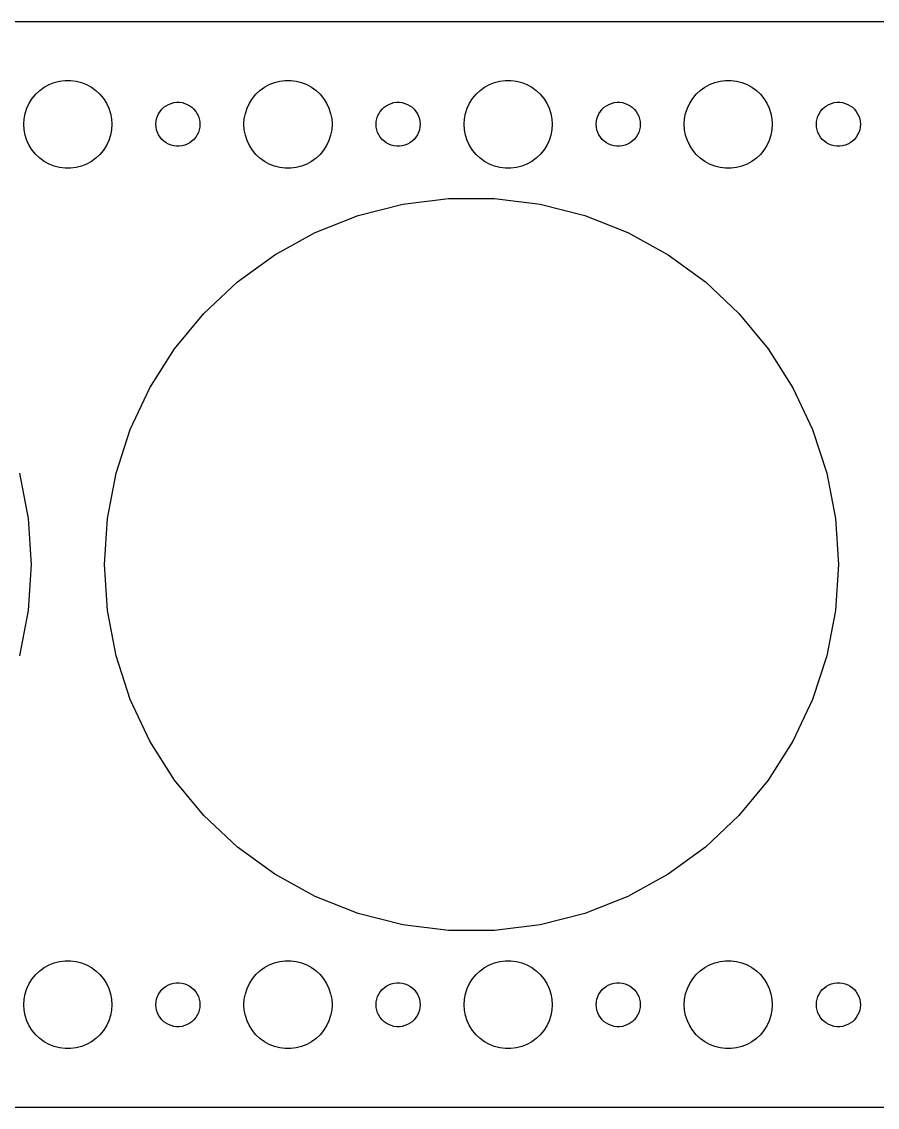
# Model space of a CAD drawing. Header units: metres. Extents: x -112 to 112, y -37 to 37.
# Drawn here: x -3.1 to 55.2, y -37 to 37 of the extents above; entities that cross this region are included whole.
import ezdxf

# ---------------------------------------------------------------- set-up
doc = ezdxf.new("R2010")
doc.units = ezdxf.units.M

msp = doc.modelspace()

# ---------------------------------------------------------------- linework, layer by layer
for p, q in [((107.314, 36.9901), (-107.314, 36.9901)), ((-1.60747, 32.533), (-1.27733, 32.7145)), ((-1.27733, 32.7145), (-0.92705, 32.8532)), ((-0.92705, 32.8532), (-0.56213, 32.9469)), ((-0.56213, 32.9469), (-0.18837, 32.9941)), ((-0.18837, 32.9941), (0.18837, 32.9941)), ((0.18837, 32.9941), (0.56213, 32.9469)), ((0.56213, 32.9469), (0.92705, 32.8532)), ((0.92705, 32.8532), (1.27733, 32.7145)), ((1.27733, 32.7145), (1.60747, 32.533)), ((13.3925, 32.533), (13.7227, 32.7145)), ((13.7227, 32.7145), (14.0729, 32.8532)), ((14.0729, 32.8532), (14.4379, 32.9469)), ((14.4379, 32.9469), (14.8116, 32.9941)), ((14.8116, 32.9941), (15.1884, 32.9941)), ((15.1884, 32.9941), (15.5621, 32.9469)), ((15.5621, 32.9469), (15.927, 32.8532)), ((15.927, 32.8532), (16.2773, 32.7145)), ((16.2773, 32.7145), (16.6075, 32.533)), ((28.3925, 32.533), (28.7227, 32.7145)), ((28.7227, 32.7145), (29.0729, 32.8532)), ((29.0729, 32.8532), (29.4379, 32.9469)), ((29.4379, 32.9469), (29.8116, 32.9941)), ((29.8116, 32.9941), (30.1884, 32.9941)), ((30.1884, 32.9941), (30.5621, 32.9469)), ((30.5621, 32.9469), (30.927, 32.8532)), ((30.927, 32.8532), (31.2773, 32.7145)), ((31.2773, 32.7145), (31.6075, 32.533)), ((43.3925, 32.533), (43.7227, 32.7145)), ((43.7227, 32.7145), (44.0729, 32.8532)), ((44.0729, 32.8532), (44.4379, 32.9469)), ((44.4379, 32.9469), (44.8116, 32.9941)), ((44.8116, 32.9941), (45.1884, 32.9941)), ((45.1884, 32.9941), (45.5621, 32.9469)), ((45.5621, 32.9469), (45.927, 32.8532)), ((45.927, 32.8532), (46.2773, 32.7145)), ((46.2773, 32.7145), (46.6075, 32.533)), ((-2.42705, 31.7634), (-2.1869, 32.0536)), ((-2.1869, 32.0536), (-1.91226, 32.3115)), ((-1.91226, 32.3115), (-1.60747, 32.533)), ((1.60747, 32.533), (1.91226, 32.3115)), ((1.91226, 32.3115), (2.1869, 32.0536)), ((2.1869, 32.0536), (2.42705, 31.7634)), ((12.5729, 31.7634), (12.8131, 32.0536)), ((12.8131, 32.0536), (13.0877, 32.3115)), ((13.0877, 32.3115), (13.3925, 32.533)), ((16.6075, 32.533), (16.9123, 32.3115)), ((16.9123, 32.3115), (17.1869, 32.0536)), ((17.1869, 32.0536), (17.427, 31.7634)), ((27.5729, 31.7634), (27.8131, 32.0536)), ((27.8131, 32.0536), (28.0877, 32.3115)), ((28.0877, 32.3115), (28.3925, 32.533)), ((31.6075, 32.533), (31.9123, 32.3115)), ((31.9123, 32.3115), (32.1869, 32.0536)), ((32.1869, 32.0536), (32.427, 31.7634)), ((42.5729, 31.7634), (42.8131, 32.0536)), ((42.8131, 32.0536), (43.0877, 32.3115)), ((43.0877, 32.3115), (43.3925, 32.533)), ((46.6075, 32.533), (46.9123, 32.3115)), ((46.9123, 32.3115), (47.1869, 32.0536)), ((47.1869, 32.0536), (47.427, 31.7634)), ((-2.90575, 30.7461), (-2.78932, 31.1044)), ((-2.78932, 31.1044), (-2.62891, 31.4453)), ((-2.62891, 31.4453), (-2.42705, 31.7634)), ((2.42705, 31.7634), (2.62891, 31.4453)), ((2.62891, 31.4453), (2.78932, 31.1044)), ((2.78932, 31.1044), (2.90575, 30.7461)), ((6.40654, 31.0268), (6.54385, 31.1558)), ((6.54385, 31.1558), (6.69626, 31.2665)), ((6.69626, 31.2665), (6.86133, 31.3572)), ((6.86133, 31.3572), (7.03647, 31.4266)), ((7.03647, 31.4266), (7.21892, 31.4734)), ((7.21892, 31.4734), (7.40581, 31.497)), ((7.40581, 31.497), (7.59418, 31.497)), ((7.59418, 31.497), (7.78107, 31.4734)), ((7.78107, 31.4734), (7.96352, 31.4266)), ((7.96352, 31.4266), (8.13866, 31.3572)), ((8.13866, 31.3572), (8.30373, 31.2665)), ((8.30373, 31.2665), (8.45613, 31.1558)), ((8.45613, 31.1558), (8.59344, 31.0268)), ((12.0942, 30.7461), (12.2107, 31.1044)), ((12.2107, 31.1044), (12.3711, 31.4453)), ((12.3711, 31.4453), (12.5729, 31.7634)), ((17.427, 31.7634), (17.6289, 31.4453)), ((17.6289, 31.4453), (17.7893, 31.1044)), ((17.7893, 31.1044), (17.9057, 30.7461)), ((21.4065, 31.0268), (21.5439, 31.1558)), ((21.5439, 31.1558), (21.6963, 31.2665)), ((21.6963, 31.2665), (21.8613, 31.3572)), ((21.8613, 31.3572), (22.0365, 31.4266)), ((22.0365, 31.4266), (22.2189, 31.4734)), ((22.2189, 31.4734), (22.4058, 31.497)), ((22.4058, 31.497), (22.5942, 31.497)), ((22.5942, 31.497), (22.7811, 31.4734)), ((22.7811, 31.4734), (22.9635, 31.4266)), ((22.9635, 31.4266), (23.1387, 31.3572)), ((23.1387, 31.3572), (23.3037, 31.2665)), ((23.3037, 31.2665), (23.4561, 31.1558)), ((23.4561, 31.1558), (23.5934, 31.0268)), ((27.0942, 30.7461), (27.2107, 31.1044)), ((27.2107, 31.1044), (27.3711, 31.4453)), ((27.3711, 31.4453), (27.5729, 31.7634)), ((32.427, 31.7634), (32.6289, 31.4453)), ((32.6289, 31.4453), (32.7893, 31.1044)), ((32.7893, 31.1044), (32.9057, 30.7461)), ((36.4065, 31.0268), (36.5439, 31.1558)), ((36.5439, 31.1558), (36.6963, 31.2665)), ((36.6963, 31.2665), (36.8613, 31.3572)), ((36.8613, 31.3572), (37.0365, 31.4266)), ((37.0365, 31.4266), (37.2189, 31.4734)), ((37.2189, 31.4734), (37.4058, 31.497)), ((37.4058, 31.497), (37.5942, 31.497)), ((37.5942, 31.497), (37.7811, 31.4734)), ((37.7811, 31.4734), (37.9635, 31.4266)), ((37.9635, 31.4266), (38.1387, 31.3572)), ((38.1387, 31.3572), (38.3037, 31.2665)), ((38.3037, 31.2665), (38.4561, 31.1558)), ((38.4561, 31.1558), (38.5934, 31.0268)), ((42.0942, 30.7461), (42.2107, 31.1044)), ((42.2107, 31.1044), (42.3711, 31.4453)), ((42.3711, 31.4453), (42.5729, 31.7634)), ((47.427, 31.7634), (47.6289, 31.4453)), ((47.6289, 31.4453), (47.7893, 31.1044)), ((47.7893, 31.1044), (47.9057, 30.7461)), ((51.4065, 31.0268), (51.5439, 31.1558)), ((51.5439, 31.1558), (51.6963, 31.2665)), ((51.6963, 31.2665), (51.8613, 31.3572)), ((51.8613, 31.3572), (52.0365, 31.4266)), ((52.0365, 31.4266), (52.2189, 31.4734)), ((52.2189, 31.4734), (52.4058, 31.497)), ((52.4058, 31.497), (52.5942, 31.497)), ((52.5942, 31.497), (52.7811, 31.4734)), ((52.7811, 31.4734), (52.9635, 31.4266)), ((52.9635, 31.4266), (53.1387, 31.3572)), ((53.1387, 31.3572), (53.3037, 31.2665)), ((53.3037, 31.2665), (53.4561, 31.1558)), ((53.4561, 31.1558), (53.5934, 31.0268)), ((-3, 30), (-2.97633, 30.376)), ((-2.97633, 30.376), (-2.90575, 30.7461)), ((2.90575, 30.7461), (2.97633, 30.376)), ((2.97633, 30.376), (3, 30)), ((6.01183, 30.188), (6.04712, 30.373)), ((6.04712, 30.373), (6.10533, 30.5522)), ((6.10533, 30.5522), (6.18553, 30.7226)), ((6.18553, 30.7226), (6.28647, 30.8817)), ((6.28647, 30.8817), (6.40654, 31.0268)), ((8.59344, 31.0268), (8.71352, 30.8817)), ((8.71352, 30.8817), (8.81445, 30.7226)), ((8.81445, 30.7226), (8.89465, 30.5522)), ((8.89465, 30.5522), (8.95287, 30.373)), ((8.95287, 30.373), (8.98816, 30.188)), ((12, 30), (12.0237, 30.376)), ((12.0237, 30.376), (12.0942, 30.7461)), ((17.9057, 30.7461), (17.9763, 30.376)), ((17.9763, 30.376), (18, 30)), ((21.0118, 30.188), (21.0471, 30.373)), ((21.0471, 30.373), (21.1053, 30.5522)), ((21.1053, 30.5522), (21.1855, 30.7226)), ((21.1855, 30.7226), (21.2865, 30.8817)), ((21.2865, 30.8817), (21.4065, 31.0268)), ((23.5934, 31.0268), (23.7135, 30.8817)), ((23.7135, 30.8817), (23.8145, 30.7226)), ((23.8145, 30.7226), (23.8947, 30.5522)), ((23.8947, 30.5522), (23.9529, 30.373)), ((23.9529, 30.373), (23.9882, 30.188)), ((27, 30), (27.0237, 30.376)), ((27.0237, 30.376), (27.0942, 30.7461)), ((32.9057, 30.7461), (32.9763, 30.376)), ((32.9763, 30.376), (33, 30)), ((36.0118, 30.188), (36.0471, 30.373)), ((36.0471, 30.373), (36.1053, 30.5522)), ((36.1053, 30.5522), (36.1855, 30.7226)), ((36.1855, 30.7226), (36.2865, 30.8817)), ((36.2865, 30.8817), (36.4065, 31.0268)), ((38.5934, 31.0268), (38.7135, 30.8817)), ((38.7135, 30.8817), (38.8145, 30.7226)), ((38.8145, 30.7226), (38.8947, 30.5522)), ((38.8947, 30.5522), (38.9529, 30.373)), ((38.9529, 30.373), (38.9882, 30.188)), ((42, 30), (42.0237, 30.376)), ((42.0237, 30.376), (42.0942, 30.7461)), ((47.9057, 30.7461), (47.9763, 30.376)), ((47.9763, 30.376), (48, 30)), ((51.0118, 30.188), (51.0471, 30.373)), ((51.0471, 30.373), (51.1053, 30.5522)), ((51.1053, 30.5522), (51.1855, 30.7226)), ((51.1855, 30.7226), (51.2865, 30.8817)), ((51.2865, 30.8817), (51.4065, 31.0268)), ((53.5934, 31.0268), (53.7135, 30.8817)), ((53.7135, 30.8817), (53.8145, 30.7226)), ((53.8145, 30.7226), (53.8947, 30.5522)), ((53.8947, 30.5522), (53.9529, 30.373)), ((53.9529, 30.373), (53.9882, 30.188)), ((-2.97633, 29.624), (-3, 30)), ((-2.90575, 29.2539), (-2.97633, 29.624)), ((2.97633, 29.624), (2.90575, 29.2539)), ((3, 30), (2.97633, 29.624)), ((6, 30), (6.01183, 30.188)), ((6.01183, 29.812), (6, 30)), ((6.04712, 29.627), (6.01183, 29.812)), ((6.10533, 29.4478), (6.04712, 29.627)), ((8.95287, 29.627), (8.89465, 29.4478)), ((8.98816, 29.812), (8.95287, 29.627)), ((8.98816, 30.188), (9, 30)), ((9, 30), (8.98816, 29.812)), ((12.0237, 29.624), (12, 30)), ((12.0942, 29.2539), (12.0237, 29.624)), ((17.9763, 29.624), (17.9057, 29.2539)), ((18, 30), (17.9763, 29.624)), ((21, 30), (21.0118, 30.188)), ((21.0118, 29.812), (21, 30)), ((21.0471, 29.627), (21.0118, 29.812)), ((21.1053, 29.4478), (21.0471, 29.627)), ((23.9529, 29.627), (23.8947, 29.4478)), ((23.9882, 29.812), (23.9529, 29.627)), ((23.9882, 30.188), (24, 30)), ((24, 30), (23.9882, 29.812)), ((27.0237, 29.624), (27, 30)), ((27.0942, 29.2539), (27.0237, 29.624)), ((32.9763, 29.624), (32.9057, 29.2539)), ((33, 30), (32.9763, 29.624)), ((36, 30), (36.0118, 30.188)), ((36.0118, 29.812), (36, 30)), ((36.0471, 29.627), (36.0118, 29.812)), ((36.1053, 29.4478), (36.0471, 29.627)), ((38.9529, 29.627), (38.8947, 29.4478)), ((38.9882, 29.812), (38.9529, 29.627)), ((38.9882, 30.188), (39, 30)), ((39, 30), (38.9882, 29.812)), ((42.0237, 29.624), (42, 30)), ((42.0942, 29.2539), (42.0237, 29.624)), ((47.9763, 29.624), (47.9057, 29.2539)), ((48, 30), (47.9763, 29.624)), ((51, 30), (51.0118, 30.188)), ((51.0118, 29.812), (51, 30)), ((51.0471, 29.627), (51.0118, 29.812)), ((51.1053, 29.4478), (51.0471, 29.627)), ((53.9529, 29.627), (53.8947, 29.4478)), ((53.9882, 29.812), (53.9529, 29.627)), ((53.9882, 30.188), (54, 30)), ((54, 30), (53.9882, 29.812)), ((-2.78932, 28.8956), (-2.90575, 29.2539)), ((-2.62891, 28.5547), (-2.78932, 28.8956)), ((2.78932, 28.8956), (2.62891, 28.5547)), ((2.90575, 29.2539), (2.78932, 28.8956)), ((6.18553, 29.2774), (6.10533, 29.4478)), ((6.28647, 29.1183), (6.18553, 29.2774)), ((6.40654, 28.9732), (6.28647, 29.1183)), ((6.54385, 28.8442), (6.40654, 28.9732)), ((8.59344, 28.9732), (8.45613, 28.8442)), ((8.71352, 29.1183), (8.59344, 28.9732)), ((8.81445, 29.2774), (8.71352, 29.1183)), ((8.89465, 29.4478), (8.81445, 29.2774)), ((12.2107, 28.8956), (12.0942, 29.2539)), ((12.3711, 28.5547), (12.2107, 28.8956)), ((17.7893, 28.8956), (17.6289, 28.5547)), ((17.9057, 29.2539), (17.7893, 28.8956)), ((21.1855, 29.2774), (21.1053, 29.4478)), ((21.2865, 29.1183), (21.1855, 29.2774)), ((21.4065, 28.9732), (21.2865, 29.1183)), ((21.5439, 28.8442), (21.4065, 28.9732)), ((23.5934, 28.9732), (23.4561, 28.8442)), ((23.7135, 29.1183), (23.5934, 28.9732)), ((23.8145, 29.2774), (23.7135, 29.1183)), ((23.8947, 29.4478), (23.8145, 29.2774)), ((27.2107, 28.8956), (27.0942, 29.2539)), ((27.3711, 28.5547), (27.2107, 28.8956)), ((32.7893, 28.8956), (32.6289, 28.5547)), ((32.9057, 29.2539), (32.7893, 28.8956)), ((36.1855, 29.2774), (36.1053, 29.4478)), ((36.2865, 29.1183), (36.1855, 29.2774)), ((36.4065, 28.9732), (36.2865, 29.1183)), ((36.5439, 28.8442), (36.4065, 28.9732)), ((38.5934, 28.9732), (38.4561, 28.8442)), ((38.7135, 29.1183), (38.5934, 28.9732)), ((38.8145, 29.2774), (38.7135, 29.1183)), ((38.8947, 29.4478), (38.8145, 29.2774)), ((42.2107, 28.8956), (42.0942, 29.2539)), ((42.3711, 28.5547), (42.2107, 28.8956)), ((47.7893, 28.8956), (47.6289, 28.5547)), ((47.9057, 29.2539), (47.7893, 28.8956)), ((51.1855, 29.2774), (51.1053, 29.4478)), ((51.2865, 29.1183), (51.1855, 29.2774)), ((51.4065, 28.9732), (51.2865, 29.1183)), ((51.5439, 28.8442), (51.4065, 28.9732)), ((53.5934, 28.9732), (53.4561, 28.8442)), ((53.7135, 29.1183), (53.5934, 28.9732)), ((53.8145, 29.2774), (53.7135, 29.1183)), ((53.8947, 29.4478), (53.8145, 29.2774)), ((-2.42705, 28.2366), (-2.62891, 28.5547)), ((-2.1869, 27.9464), (-2.42705, 28.2366)), ((2.42705, 28.2366), (2.1869, 27.9464)), ((2.62891, 28.5547), (2.42705, 28.2366)), ((6.69626, 28.7335), (6.54385, 28.8442)), ((6.86133, 28.6427), (6.69626, 28.7335)), ((7.03647, 28.5734), (6.86133, 28.6427)), ((7.21892, 28.5266), (7.03647, 28.5734)), ((7.40581, 28.503), (7.21892, 28.5266)), ((7.59418, 28.503), (7.40581, 28.503)), ((7.78107, 28.5266), (7.59418, 28.503)), ((7.96352, 28.5734), (7.78107, 28.5266)), ((8.13866, 28.6427), (7.96352, 28.5734)), ((8.30373, 28.7335), (8.13866, 28.6427)), ((8.45613, 28.8442), (8.30373, 28.7335)), ((12.5729, 28.2366), (12.3711, 28.5547)), ((12.8131, 27.9464), (12.5729, 28.2366)), ((17.427, 28.2366), (17.1869, 27.9464)), ((17.6289, 28.5547), (17.427, 28.2366)), ((21.6963, 28.7335), (21.5439, 28.8442)), ((21.8613, 28.6427), (21.6963, 28.7335)), ((22.0365, 28.5734), (21.8613, 28.6427)), ((22.2189, 28.5266), (22.0365, 28.5734)), ((22.4058, 28.503), (22.2189, 28.5266)), ((22.5942, 28.503), (22.4058, 28.503)), ((22.7811, 28.5266), (22.5942, 28.503)), ((22.9635, 28.5734), (22.7811, 28.5266)), ((23.1387, 28.6427), (22.9635, 28.5734)), ((23.3037, 28.7335), (23.1387, 28.6427)), ((23.4561, 28.8442), (23.3037, 28.7335)), ((27.5729, 28.2366), (27.3711, 28.5547)), ((27.8131, 27.9464), (27.5729, 28.2366)), ((32.427, 28.2366), (32.1869, 27.9464)), ((32.6289, 28.5547), (32.427, 28.2366)), ((36.6963, 28.7335), (36.5439, 28.8442)), ((36.8613, 28.6427), (36.6963, 28.7335)), ((37.0365, 28.5734), (36.8613, 28.6427)), ((37.2189, 28.5266), (37.0365, 28.5734)), ((37.4058, 28.503), (37.2189, 28.5266)), ((37.5942, 28.503), (37.4058, 28.503)), ((37.7811, 28.5266), (37.5942, 28.503)), ((37.9635, 28.5734), (37.7811, 28.5266)), ((38.1387, 28.6427), (37.9635, 28.5734)), ((38.3037, 28.7335), (38.1387, 28.6427)), ((38.4561, 28.8442), (38.3037, 28.7335)), ((42.5729, 28.2366), (42.3711, 28.5547)), ((42.8131, 27.9464), (42.5729, 28.2366)), ((47.427, 28.2366), (47.1869, 27.9464)), ((47.6289, 28.5547), (47.427, 28.2366)), ((51.6963, 28.7335), (51.5439, 28.8442)), ((51.8613, 28.6427), (51.6963, 28.7335)), ((52.0365, 28.5734), (51.8613, 28.6427)), ((52.2189, 28.5266), (52.0365, 28.5734)), ((52.4058, 28.503), (52.2189, 28.5266)), ((52.5942, 28.503), (52.4058, 28.503)), ((52.7811, 28.5266), (52.5942, 28.503)), ((52.9635, 28.5734), (52.7811, 28.5266)), ((53.1387, 28.6427), (52.9635, 28.5734)), ((53.3037, 28.7335), (53.1387, 28.6427)), ((53.4561, 28.8442), (53.3037, 28.7335)), ((-1.91226, 27.6884), (-2.1869, 27.9464)), ((-1.60747, 27.467), (-1.91226, 27.6884)), ((-1.27733, 27.2855), (-1.60747, 27.467)), ((1.60747, 27.467), (1.27733, 27.2855)), ((1.91226, 27.6884), (1.60747, 27.467)), ((2.1869, 27.9464), (1.91226, 27.6884)), ((13.0877, 27.6884), (12.8131, 27.9464)), ((13.3925, 27.467), (13.0877, 27.6884)), ((13.7227, 27.2855), (13.3925, 27.467)), ((16.6075, 27.467), (16.2773, 27.2855)), ((16.9123, 27.6884), (16.6075, 27.467)), ((17.1869, 27.9464), (16.9123, 27.6884)), ((28.0877, 27.6884), (27.8131, 27.9464)), ((28.3925, 27.467), (28.0877, 27.6884)), ((28.7227, 27.2855), (28.3925, 27.467)), ((31.6075, 27.467), (31.2773, 27.2855)), ((31.9123, 27.6884), (31.6075, 27.467)), ((32.1869, 27.9464), (31.9123, 27.6884)), ((43.0877, 27.6884), (42.8131, 27.9464)), ((43.3925, 27.467), (43.0877, 27.6884)), ((43.7227, 27.2855), (43.3925, 27.467)), ((46.6075, 27.467), (46.2773, 27.2855)), ((46.9123, 27.6884), (46.6075, 27.467)), ((47.1869, 27.9464), (46.9123, 27.6884)), ((-0.92705, 27.1468), (-1.27733, 27.2855)), ((-0.56213, 27.0531), (-0.92705, 27.1468)), ((-0.18837, 27.0059), (-0.56213, 27.0531)), ((0.18837, 27.0059), (-0.18837, 27.0059)), ((0.56213, 27.0531), (0.18837, 27.0059)), ((0.92705, 27.1468), (0.56213, 27.0531)), ((1.27733, 27.2855), (0.92705, 27.1468)), ((14.0729, 27.1468), (13.7227, 27.2855)), ((14.4379, 27.0531), (14.0729, 27.1468)), ((14.8116, 27.0059), (14.4379, 27.0531)), ((15.1884, 27.0059), (14.8116, 27.0059)), ((15.5621, 27.0531), (15.1884, 27.0059)), ((15.927, 27.1468), (15.5621, 27.0531)), ((16.2773, 27.2855), (15.927, 27.1468)), ((29.0729, 27.1468), (28.7227, 27.2855)), ((29.4379, 27.0531), (29.0729, 27.1468)), ((29.8116, 27.0059), (29.4379, 27.0531)), ((30.1884, 27.0059), (29.8116, 27.0059)), ((30.5621, 27.0531), (30.1884, 27.0059)), ((30.927, 27.1468), (30.5621, 27.0531)), ((31.2773, 27.2855), (30.927, 27.1468)), ((44.0729, 27.1468), (43.7227, 27.2855)), ((44.4379, 27.0531), (44.0729, 27.1468)), ((44.8116, 27.0059), (44.4379, 27.0531)), ((45.1884, 27.0059), (44.8116, 27.0059)), ((45.5621, 27.0531), (45.1884, 27.0059)), ((45.927, 27.1468), (45.5621, 27.0531)), ((46.2773, 27.2855), (45.927, 27.1468)), ((19.7746, 23.7764), (22.8155, 24.5572)), ((22.8155, 24.5572), (25.9302, 24.9507)), ((25.9302, 24.9507), (29.0698, 24.9507)), ((29.0698, 24.9507), (32.1845, 24.5572)), ((32.1845, 24.5572), (35.2254, 23.7764)), ((16.8555, 22.6207), (19.7746, 23.7764)), ((35.2254, 23.7764), (38.1445, 22.6207)), ((14.1043, 21.1082), (16.8555, 22.6207)), ((38.1445, 22.6207), (40.8957, 21.1082)), ((11.5644, 19.2628), (14.1043, 21.1082)), ((40.8957, 21.1082), (43.4356, 19.2628)), ((9.27577, 17.1137), (11.5644, 19.2628)), ((43.4356, 19.2628), (45.7242, 17.1137)), ((7.27457, 14.6946), (9.27577, 17.1137)), ((45.7242, 17.1137), (47.7254, 14.6946)), ((5.59233, 12.0438), (7.27457, 14.6946)), ((47.7254, 14.6946), (49.4077, 12.0438)), ((4.25558, 9.20311), (5.59233, 12.0438)), ((49.4077, 12.0438), (50.7444, 9.20311)), ((3.28542, 6.21724), (4.25558, 9.20311)), ((50.7444, 9.20311), (51.7146, 6.21724)), ((-3.28542, 6.21724), (-2.69713, 3.13332)), ((2.69713, 3.13332), (3.28542, 6.21724)), ((51.7146, 6.21724), (52.3029, 3.13332)), ((-2.69713, 3.13332), (-2.5, 0)), ((2.5, 0), (2.69713, 3.13332)), ((52.3029, 3.13332), (52.5, 0)), ((-2.5, 0), (-2.69713, -3.13332)), ((2.69713, -3.13332), (2.5, 0)), ((52.5, 0), (52.3029, -3.13332)), ((-2.69713, -3.13332), (-3.28542, -6.21724)), ((3.28542, -6.21724), (2.69713, -3.13332)), ((52.3029, -3.13332), (51.7146, -6.21724)), ((4.25558, -9.20311), (3.28542, -6.21724)), ((51.7146, -6.21724), (50.7444, -9.20311)), ((5.59233, -12.0438), (4.25558, -9.20311)), ((50.7444, -9.20311), (49.4077, -12.0438)), ((7.27457, -14.6946), (5.59233, -12.0438)), ((49.4077, -12.0438), (47.7254, -14.6946)), ((9.27577, -17.1137), (7.27457, -14.6946)), ((47.7254, -14.6946), (45.7242, -17.1137)), ((11.5644, -19.2628), (9.27577, -17.1137)), ((45.7242, -17.1137), (43.4356, -19.2628)), ((14.1043, -21.1082), (11.5644, -19.2628)), ((43.4356, -19.2628), (40.8957, -21.1082)), ((16.8555, -22.6207), (14.1043, -21.1082)), ((40.8957, -21.1082), (38.1445, -22.6207)), ((19.7746, -23.7764), (16.8555, -22.6207)), ((38.1445, -22.6207), (35.2254, -23.7764)), ((22.8155, -24.5572), (19.7746, -23.7764)), ((35.2254, -23.7764), (32.1845, -24.5572)), ((25.9302, -24.9507), (22.8155, -24.5572)), ((29.0698, -24.9507), (25.9302, -24.9507)), ((32.1845, -24.5572), (29.0698, -24.9507)), ((-1.60747, -27.467), (-1.27733, -27.2855)), ((-1.27733, -27.2855), (-0.92705, -27.1468)), ((-0.92705, -27.1468), (-0.56213, -27.0531)), ((-0.56213, -27.0531), (-0.18837, -27.0059)), ((-0.18837, -27.0059), (0.18837, -27.0059)), ((0.18837, -27.0059), (0.56213, -27.0531)), ((0.56213, -27.0531), (0.92705, -27.1468)), ((0.92705, -27.1468), (1.27733, -27.2855)), ((1.27733, -27.2855), (1.60747, -27.467)), ((13.3925, -27.467), (13.7227, -27.2855)), ((13.7227, -27.2855), (14.0729, -27.1468)), ((14.0729, -27.1468), (14.4379, -27.0531)), ((14.4379, -27.0531), (14.8116, -27.0059)), ((14.8116, -27.0059), (15.1884, -27.0059)), ((15.1884, -27.0059), (15.5621, -27.0531)), ((15.5621, -27.0531), (15.927, -27.1468)), ((15.927, -27.1468), (16.2773, -27.2855)), ((16.2773, -27.2855), (16.6075, -27.467)), ((28.3925, -27.467), (28.7227, -27.2855)), ((28.7227, -27.2855), (29.0729, -27.1468)), ((29.0729, -27.1468), (29.4379, -27.0531)), ((29.4379, -27.0531), (29.8116, -27.0059)), ((29.8116, -27.0059), (30.1884, -27.0059)), ((30.1884, -27.0059), (30.5621, -27.0531)), ((30.5621, -27.0531), (30.927, -27.1468)), ((30.927, -27.1468), (31.2773, -27.2855)), ((31.2773, -27.2855), (31.6075, -27.467)), ((43.3925, -27.467), (43.7227, -27.2855)), ((43.7227, -27.2855), (44.0729, -27.1468)), ((44.0729, -27.1468), (44.4379, -27.0531)), ((44.4379, -27.0531), (44.8116, -27.0059)), ((44.8116, -27.0059), (45.1884, -27.0059)), ((45.1884, -27.0059), (45.5621, -27.0531)), ((45.5621, -27.0531), (45.927, -27.1468)), ((45.927, -27.1468), (46.2773, -27.2855)), ((46.2773, -27.2855), (46.6075, -27.467)), ((-2.42705, -28.2366), (-2.1869, -27.9464)), ((-2.1869, -27.9464), (-1.91226, -27.6884)), ((-1.91226, -27.6884), (-1.60747, -27.467)), ((1.60747, -27.467), (1.91226, -27.6884)), ((1.91226, -27.6884), (2.1869, -27.9464)), ((2.1869, -27.9464), (2.42705, -28.2366)), ((12.5729, -28.2366), (12.8131, -27.9464)), ((12.8131, -27.9464), (13.0877, -27.6884)), ((13.0877, -27.6884), (13.3925, -27.467)), ((16.6075, -27.467), (16.9123, -27.6884)), ((16.9123, -27.6884), (17.1869, -27.9464)), ((17.1869, -27.9464), (17.427, -28.2366)), ((27.5729, -28.2366), (27.8131, -27.9464)), ((27.8131, -27.9464), (28.0877, -27.6884)), ((28.0877, -27.6884), (28.3925, -27.467)), ((31.6075, -27.467), (31.9123, -27.6884)), ((31.9123, -27.6884), (32.1869, -27.9464)), ((32.1869, -27.9464), (32.427, -28.2366)), ((42.5729, -28.2366), (42.8131, -27.9464)), ((42.8131, -27.9464), (43.0877, -27.6884)), ((43.0877, -27.6884), (43.3925, -27.467)), ((46.6075, -27.467), (46.9123, -27.6884)), ((46.9123, -27.6884), (47.1869, -27.9464)), ((47.1869, -27.9464), (47.427, -28.2366)), ((-2.78932, -28.8956), (-2.62891, -28.5547)), ((-2.62891, -28.5547), (-2.42705, -28.2366)), ((2.42705, -28.2366), (2.62891, -28.5547)), ((2.62891, -28.5547), (2.78932, -28.8956)), ((6.40654, -28.9732), (6.54385, -28.8442)), ((6.54385, -28.8442), (6.69626, -28.7335)), ((6.69626, -28.7335), (6.86133, -28.6427)), ((6.86133, -28.6427), (7.03647, -28.5734)), ((7.03647, -28.5734), (7.21892, -28.5266)), ((7.21892, -28.5266), (7.40581, -28.503)), ((7.40581, -28.503), (7.59418, -28.503)), ((7.59418, -28.503), (7.78107, -28.5266)), ((7.78107, -28.5266), (7.96352, -28.5734)), ((7.96352, -28.5734), (8.13866, -28.6427)), ((8.13866, -28.6427), (8.30373, -28.7335)), ((8.30373, -28.7335), (8.45613, -28.8442)), ((8.45613, -28.8442), (8.59344, -28.9732)), ((12.2107, -28.8956), (12.3711, -28.5547)), ((12.3711, -28.5547), (12.5729, -28.2366)), ((17.427, -28.2366), (17.6289, -28.5547)), ((17.6289, -28.5547), (17.7893, -28.8956)), ((21.4065, -28.9732), (21.5439, -28.8442)), ((21.5439, -28.8442), (21.6963, -28.7335)), ((21.6963, -28.7335), (21.8613, -28.6427)), ((21.8613, -28.6427), (22.0365, -28.5734)), ((22.0365, -28.5734), (22.2189, -28.5266)), ((22.2189, -28.5266), (22.4058, -28.503)), ((22.4058, -28.503), (22.5942, -28.503)), ((22.5942, -28.503), (22.7811, -28.5266)), ((22.7811, -28.5266), (22.9635, -28.5734)), ((22.9635, -28.5734), (23.1387, -28.6427)), ((23.1387, -28.6427), (23.3037, -28.7335)), ((23.3037, -28.7335), (23.4561, -28.8442)), ((23.4561, -28.8442), (23.5934, -28.9732)), ((27.2107, -28.8956), (27.3711, -28.5547)), ((27.3711, -28.5547), (27.5729, -28.2366)), ((32.427, -28.2366), (32.6289, -28.5547)), ((32.6289, -28.5547), (32.7893, -28.8956)), ((36.4065, -28.9732), (36.5439, -28.8442)), ((36.5439, -28.8442), (36.6963, -28.7335)), ((36.6963, -28.7335), (36.8613, -28.6427)), ((36.8613, -28.6427), (37.0365, -28.5734)), ((37.0365, -28.5734), (37.2189, -28.5266)), ((37.2189, -28.5266), (37.4058, -28.503)), ((37.4058, -28.503), (37.5942, -28.503)), ((37.5942, -28.503), (37.7811, -28.5266)), ((37.7811, -28.5266), (37.9635, -28.5734)), ((37.9635, -28.5734), (38.1387, -28.6427)), ((38.1387, -28.6427), (38.3037, -28.7335)), ((38.3037, -28.7335), (38.4561, -28.8442)), ((38.4561, -28.8442), (38.5934, -28.9732)), ((42.2107, -28.8956), (42.3711, -28.5547)), ((42.3711, -28.5547), (42.5729, -28.2366)), ((47.427, -28.2366), (47.6289, -28.5547)), ((47.6289, -28.5547), (47.7893, -28.8956)), ((51.4065, -28.9732), (51.5439, -28.8442)), ((51.5439, -28.8442), (51.6963, -28.7335)), ((51.6963, -28.7335), (51.8613, -28.6427)), ((51.8613, -28.6427), (52.0365, -28.5734)), ((52.0365, -28.5734), (52.2189, -28.5266)), ((52.2189, -28.5266), (52.4058, -28.503)), ((52.4058, -28.503), (52.5942, -28.503)), ((52.5942, -28.503), (52.7811, -28.5266)), ((52.7811, -28.5266), (52.9635, -28.5734)), ((52.9635, -28.5734), (53.1387, -28.6427)), ((53.1387, -28.6427), (53.3037, -28.7335)), ((53.3037, -28.7335), (53.4561, -28.8442)), ((53.4561, -28.8442), (53.5934, -28.9732)), ((-2.97633, -29.624), (-2.90575, -29.2539)), ((-2.90575, -29.2539), (-2.78932, -28.8956)), ((2.78932, -28.8956), (2.90575, -29.2539)), ((2.90575, -29.2539), (2.97633, -29.624)), ((6.04712, -29.627), (6.10533, -29.4478)), ((6.10533, -29.4478), (6.18553, -29.2774)), ((6.18553, -29.2774), (6.28647, -29.1183)), ((6.28647, -29.1183), (6.40654, -28.9732)), ((8.59344, -28.9732), (8.71352, -29.1183)), ((8.71352, -29.1183), (8.81445, -29.2774)), ((8.81445, -29.2774), (8.89465, -29.4478)), ((8.89465, -29.4478), (8.95287, -29.627)), ((12.0237, -29.624), (12.0942, -29.2539)), ((12.0942, -29.2539), (12.2107, -28.8956)), ((17.7893, -28.8956), (17.9057, -29.2539)), ((17.9057, -29.2539), (17.9763, -29.624)), ((21.0471, -29.627), (21.1053, -29.4478)), ((21.1053, -29.4478), (21.1855, -29.2774)), ((21.1855, -29.2774), (21.2865, -29.1183)), ((21.2865, -29.1183), (21.4065, -28.9732)), ((23.5934, -28.9732), (23.7135, -29.1183)), ((23.7135, -29.1183), (23.8145, -29.2774)), ((23.8145, -29.2774), (23.8947, -29.4478)), ((23.8947, -29.4478), (23.9529, -29.627)), ((27.0237, -29.624), (27.0942, -29.2539)), ((27.0942, -29.2539), (27.2107, -28.8956)), ((32.7893, -28.8956), (32.9057, -29.2539)), ((32.9057, -29.2539), (32.9763, -29.624)), ((36.0471, -29.627), (36.1053, -29.4478)), ((36.1053, -29.4478), (36.1855, -29.2774)), ((36.1855, -29.2774), (36.2865, -29.1183)), ((36.2865, -29.1183), (36.4065, -28.9732)), ((38.5934, -28.9732), (38.7135, -29.1183)), ((38.7135, -29.1183), (38.8145, -29.2774)), ((38.8145, -29.2774), (38.8947, -29.4478)), ((38.8947, -29.4478), (38.9529, -29.627)), ((42.0237, -29.624), (42.0942, -29.2539)), ((42.0942, -29.2539), (42.2107, -28.8956)), ((47.7893, -28.8956), (47.9057, -29.2539)), ((47.9057, -29.2539), (47.9763, -29.624)), ((51.0471, -29.627), (51.1053, -29.4478)), ((51.1053, -29.4478), (51.1855, -29.2774)), ((51.1855, -29.2774), (51.2865, -29.1183)), ((51.2865, -29.1183), (51.4065, -28.9732)), ((53.5934, -28.9732), (53.7135, -29.1183)), ((53.7135, -29.1183), (53.8145, -29.2774)), ((53.8145, -29.2774), (53.8947, -29.4478)), ((53.8947, -29.4478), (53.9529, -29.627)), ((-3, -30), (-2.97633, -29.624)), ((-2.97633, -30.376), (-3, -30)), ((2.97633, -29.624), (3, -30)), ((3, -30), (2.97633, -30.376)), ((6, -30), (6.01183, -29.812)), ((6.01183, -30.188), (6, -30)), ((6.01183, -29.812), (6.04712, -29.627)), ((6.04712, -30.373), (6.01183, -30.188)), ((8.95287, -29.627), (8.98816, -29.812)), ((8.98816, -30.188), (8.95287, -30.373)), ((8.98816, -29.812), (9, -30)), ((9, -30), (8.98816, -30.188)), ((12, -30), (12.0237, -29.624)), ((12.0237, -30.376), (12, -30)), ((17.9763, -29.624), (18, -30)), ((18, -30), (17.9763, -30.376)), ((21, -30), (21.0118, -29.812)), ((21.0118, -30.188), (21, -30)), ((21.0118, -29.812), (21.0471, -29.627)), ((21.0471, -30.373), (21.0118, -30.188)), ((23.9529, -29.627), (23.9882, -29.812)), ((23.9882, -30.188), (23.9529, -30.373)), ((23.9882, -29.812), (24, -30)), ((24, -30), (23.9882, -30.188)), ((27, -30), (27.0237, -29.624)), ((27.0237, -30.376), (27, -30)), ((32.9763, -29.624), (33, -30)), ((33, -30), (32.9763, -30.376)), ((36, -30), (36.0118, -29.812)), ((36.0118, -30.188), (36, -30)), ((36.0118, -29.812), (36.0471, -29.627)), ((36.0471, -30.373), (36.0118, -30.188)), ((38.9529, -29.627), (38.9882, -29.812)), ((38.9882, -30.188), (38.9529, -30.373)), ((38.9882, -29.812), (39, -30)), ((39, -30), (38.9882, -30.188)), ((42, -30), (42.0237, -29.624)), ((42.0237, -30.376), (42, -30)), ((47.9763, -29.624), (48, -30)), ((48, -30), (47.9763, -30.376)), ((51, -30), (51.0118, -29.812)), ((51.0118, -30.188), (51, -30)), ((51.0118, -29.812), (51.0471, -29.627)), ((51.0471, -30.373), (51.0118, -30.188)), ((53.9529, -29.627), (53.9882, -29.812)), ((53.9882, -30.188), (53.9529, -30.373)), ((53.9882, -29.812), (54, -30)), ((54, -30), (53.9882, -30.188)), ((-2.90575, -30.7461), (-2.97633, -30.376)), ((-2.78932, -31.1044), (-2.90575, -30.7461)), ((2.90575, -30.7461), (2.78932, -31.1044)), ((2.97633, -30.376), (2.90575, -30.7461)), ((6.10533, -30.5522), (6.04712, -30.373)), ((6.18553, -30.7226), (6.10533, -30.5522)), ((6.28647, -30.8817), (6.18553, -30.7226)), ((6.40654, -31.0268), (6.28647, -30.8817)), ((6.54385, -31.1558), (6.40654, -31.0268)), ((8.59344, -31.0268), (8.45613, -31.1558)), ((8.71352, -30.8817), (8.59344, -31.0268)), ((8.81445, -30.7226), (8.71352, -30.8817)), ((8.89465, -30.5522), (8.81445, -30.7226)), ((8.95287, -30.373), (8.89465, -30.5522)), ((12.0942, -30.7461), (12.0237, -30.376)), ((12.2107, -31.1044), (12.0942, -30.7461)), ((17.9057, -30.7461), (17.7893, -31.1044)), ((17.9763, -30.376), (17.9057, -30.7461)), ((21.1053, -30.5522), (21.0471, -30.373)), ((21.1855, -30.7226), (21.1053, -30.5522)), ((21.2865, -30.8817), (21.1855, -30.7226)), ((21.4065, -31.0268), (21.2865, -30.8817)), ((21.5439, -31.1558), (21.4065, -31.0268)), ((23.5934, -31.0268), (23.4561, -31.1558)), ((23.7135, -30.8817), (23.5934, -31.0268)), ((23.8145, -30.7226), (23.7135, -30.8817)), ((23.8947, -30.5522), (23.8145, -30.7226)), ((23.9529, -30.373), (23.8947, -30.5522)), ((27.0942, -30.7461), (27.0237, -30.376)), ((27.2107, -31.1044), (27.0942, -30.7461)), ((32.9057, -30.7461), (32.7893, -31.1044)), ((32.9763, -30.376), (32.9057, -30.7461)), ((36.1053, -30.5522), (36.0471, -30.373)), ((36.1855, -30.7226), (36.1053, -30.5522)), ((36.2865, -30.8817), (36.1855, -30.7226)), ((36.4065, -31.0268), (36.2865, -30.8817)), ((36.5439, -31.1558), (36.4065, -31.0268)), ((38.5934, -31.0268), (38.4561, -31.1558)), ((38.7135, -30.8817), (38.5934, -31.0268)), ((38.8145, -30.7226), (38.7135, -30.8817)), ((38.8947, -30.5522), (38.8145, -30.7226)), ((38.9529, -30.373), (38.8947, -30.5522)), ((42.0942, -30.7461), (42.0237, -30.376)), ((42.2107, -31.1044), (42.0942, -30.7461)), ((47.9057, -30.7461), (47.7893, -31.1044)), ((47.9763, -30.376), (47.9057, -30.7461)), ((51.1053, -30.5522), (51.0471, -30.373)), ((51.1855, -30.7226), (51.1053, -30.5522)), ((51.2865, -30.8817), (51.1855, -30.7226)), ((51.4065, -31.0268), (51.2865, -30.8817)), ((51.5439, -31.1558), (51.4065, -31.0268)), ((53.5934, -31.0268), (53.4561, -31.1558)), ((53.7135, -30.8817), (53.5934, -31.0268)), ((53.8145, -30.7226), (53.7135, -30.8817)), ((53.8947, -30.5522), (53.8145, -30.7226)), ((53.9529, -30.373), (53.8947, -30.5522)), ((-2.62891, -31.4453), (-2.78932, -31.1044)), ((-2.42705, -31.7634), (-2.62891, -31.4453)), ((-2.1869, -32.0536), (-2.42705, -31.7634)), ((2.42705, -31.7634), (2.1869, -32.0536)), ((2.62891, -31.4453), (2.42705, -31.7634)), ((2.78932, -31.1044), (2.62891, -31.4453)), ((6.69626, -31.2665), (6.54385, -31.1558)), ((6.86133, -31.3572), (6.69626, -31.2665)), ((7.03647, -31.4266), (6.86133, -31.3572)), ((7.21892, -31.4734), (7.03647, -31.4266)), ((7.40581, -31.497), (7.21892, -31.4734)), ((7.59418, -31.497), (7.40581, -31.497)), ((7.78107, -31.4734), (7.59418, -31.497)), ((7.96352, -31.4266), (7.78107, -31.4734)), ((8.13866, -31.3572), (7.96352, -31.4266)), ((8.30373, -31.2665), (8.13866, -31.3572)), ((8.45613, -31.1558), (8.30373, -31.2665)), ((12.3711, -31.4453), (12.2107, -31.1044)), ((12.5729, -31.7634), (12.3711, -31.4453)), ((12.8131, -32.0536), (12.5729, -31.7634)), ((17.427, -31.7634), (17.1869, -32.0536)), ((17.6289, -31.4453), (17.427, -31.7634)), ((17.7893, -31.1044), (17.6289, -31.4453)), ((21.6963, -31.2665), (21.5439, -31.1558)), ((21.8613, -31.3572), (21.6963, -31.2665)), ((22.0365, -31.4266), (21.8613, -31.3572)), ((22.2189, -31.4734), (22.0365, -31.4266)), ((22.4058, -31.497), (22.2189, -31.4734)), ((22.5942, -31.497), (22.4058, -31.497)), ((22.7811, -31.4734), (22.5942, -31.497)), ((22.9635, -31.4266), (22.7811, -31.4734)), ((23.1387, -31.3572), (22.9635, -31.4266)), ((23.3037, -31.2665), (23.1387, -31.3572)), ((23.4561, -31.1558), (23.3037, -31.2665)), ((27.3711, -31.4453), (27.2107, -31.1044)), ((27.5729, -31.7634), (27.3711, -31.4453)), ((27.8131, -32.0536), (27.5729, -31.7634)), ((32.427, -31.7634), (32.1869, -32.0536)), ((32.6289, -31.4453), (32.427, -31.7634)), ((32.7893, -31.1044), (32.6289, -31.4453)), ((36.6963, -31.2665), (36.5439, -31.1558)), ((36.8613, -31.3572), (36.6963, -31.2665)), ((37.0365, -31.4266), (36.8613, -31.3572)), ((37.2189, -31.4734), (37.0365, -31.4266)), ((37.4058, -31.497), (37.2189, -31.4734)), ((37.5942, -31.497), (37.4058, -31.497)), ((37.7811, -31.4734), (37.5942, -31.497)), ((37.9635, -31.4266), (37.7811, -31.4734)), ((38.1387, -31.3572), (37.9635, -31.4266)), ((38.3037, -31.2665), (38.1387, -31.3572)), ((38.4561, -31.1558), (38.3037, -31.2665)), ((42.3711, -31.4453), (42.2107, -31.1044)), ((42.5729, -31.7634), (42.3711, -31.4453)), ((42.8131, -32.0536), (42.5729, -31.7634)), ((47.427, -31.7634), (47.1869, -32.0536)), ((47.6289, -31.4453), (47.427, -31.7634)), ((47.7893, -31.1044), (47.6289, -31.4453)), ((51.6963, -31.2665), (51.5439, -31.1558)), ((51.8613, -31.3572), (51.6963, -31.2665)), ((52.0365, -31.4266), (51.8613, -31.3572)), ((52.2189, -31.4734), (52.0365, -31.4266)), ((52.4058, -31.497), (52.2189, -31.4734)), ((52.5942, -31.497), (52.4058, -31.497)), ((52.7811, -31.4734), (52.5942, -31.497)), ((52.9635, -31.4266), (52.7811, -31.4734)), ((53.1387, -31.3572), (52.9635, -31.4266)), ((53.3037, -31.2665), (53.1387, -31.3572)), ((53.4561, -31.1558), (53.3037, -31.2665)), ((-1.91226, -32.3115), (-2.1869, -32.0536)), ((-1.60747, -32.533), (-1.91226, -32.3115)), ((-1.27733, -32.7145), (-1.60747, -32.533)), ((1.60747, -32.533), (1.27733, -32.7145)), ((1.91226, -32.3115), (1.60747, -32.533)), ((2.1869, -32.0536), (1.91226, -32.3115)), ((13.0877, -32.3115), (12.8131, -32.0536)), ((13.3925, -32.533), (13.0877, -32.3115)), ((13.7227, -32.7145), (13.3925, -32.533)), ((16.6075, -32.533), (16.2773, -32.7145)), ((16.9123, -32.3115), (16.6075, -32.533)), ((17.1869, -32.0536), (16.9123, -32.3115)), ((28.0877, -32.3115), (27.8131, -32.0536)), ((28.3925, -32.533), (28.0877, -32.3115)), ((28.7227, -32.7145), (28.3925, -32.533)), ((31.6075, -32.533), (31.2773, -32.7145)), ((31.9123, -32.3115), (31.6075, -32.533)), ((32.1869, -32.0536), (31.9123, -32.3115)), ((43.0877, -32.3115), (42.8131, -32.0536)), ((43.3925, -32.533), (43.0877, -32.3115)), ((43.7227, -32.7145), (43.3925, -32.533)), ((46.6075, -32.533), (46.2773, -32.7145)), ((46.9123, -32.3115), (46.6075, -32.533)), ((47.1869, -32.0536), (46.9123, -32.3115)), ((-0.92705, -32.8532), (-1.27733, -32.7145)), ((-0.56213, -32.9469), (-0.92705, -32.8532)), ((-0.18837, -32.9941), (-0.56213, -32.9469)), ((0.18837, -32.9941), (-0.18837, -32.9941)), ((0.56213, -32.9469), (0.18837, -32.9941)), ((0.92705, -32.8532), (0.56213, -32.9469)), ((1.27733, -32.7145), (0.92705, -32.8532)), ((14.0729, -32.8532), (13.7227, -32.7145)), ((14.4379, -32.9469), (14.0729, -32.8532)), ((14.8116, -32.9941), (14.4379, -32.9469)), ((15.1884, -32.9941), (14.8116, -32.9941)), ((15.5621, -32.9469), (15.1884, -32.9941)), ((15.927, -32.8532), (15.5621, -32.9469)), ((16.2773, -32.7145), (15.927, -32.8532)), ((29.0729, -32.8532), (28.7227, -32.7145)), ((29.4379, -32.9469), (29.0729, -32.8532)), ((29.8116, -32.9941), (29.4379, -32.9469)), ((30.1884, -32.9941), (29.8116, -32.9941)), ((30.5621, -32.9469), (30.1884, -32.9941)), ((30.927, -32.8532), (30.5621, -32.9469)), ((31.2773, -32.7145), (30.927, -32.8532)), ((44.0729, -32.8532), (43.7227, -32.7145)), ((44.4379, -32.9469), (44.0729, -32.8532)), ((44.8116, -32.9941), (44.4379, -32.9469)), ((45.1884, -32.9941), (44.8116, -32.9941)), ((45.5621, -32.9469), (45.1884, -32.9941)), ((45.927, -32.8532), (45.5621, -32.9469)), ((46.2773, -32.7145), (45.927, -32.8532)), ((-107.314, -36.9901), (107.314, -36.9901))]:
    msp.add_line(p, q)

doc.saveas('drawing.dxf')
